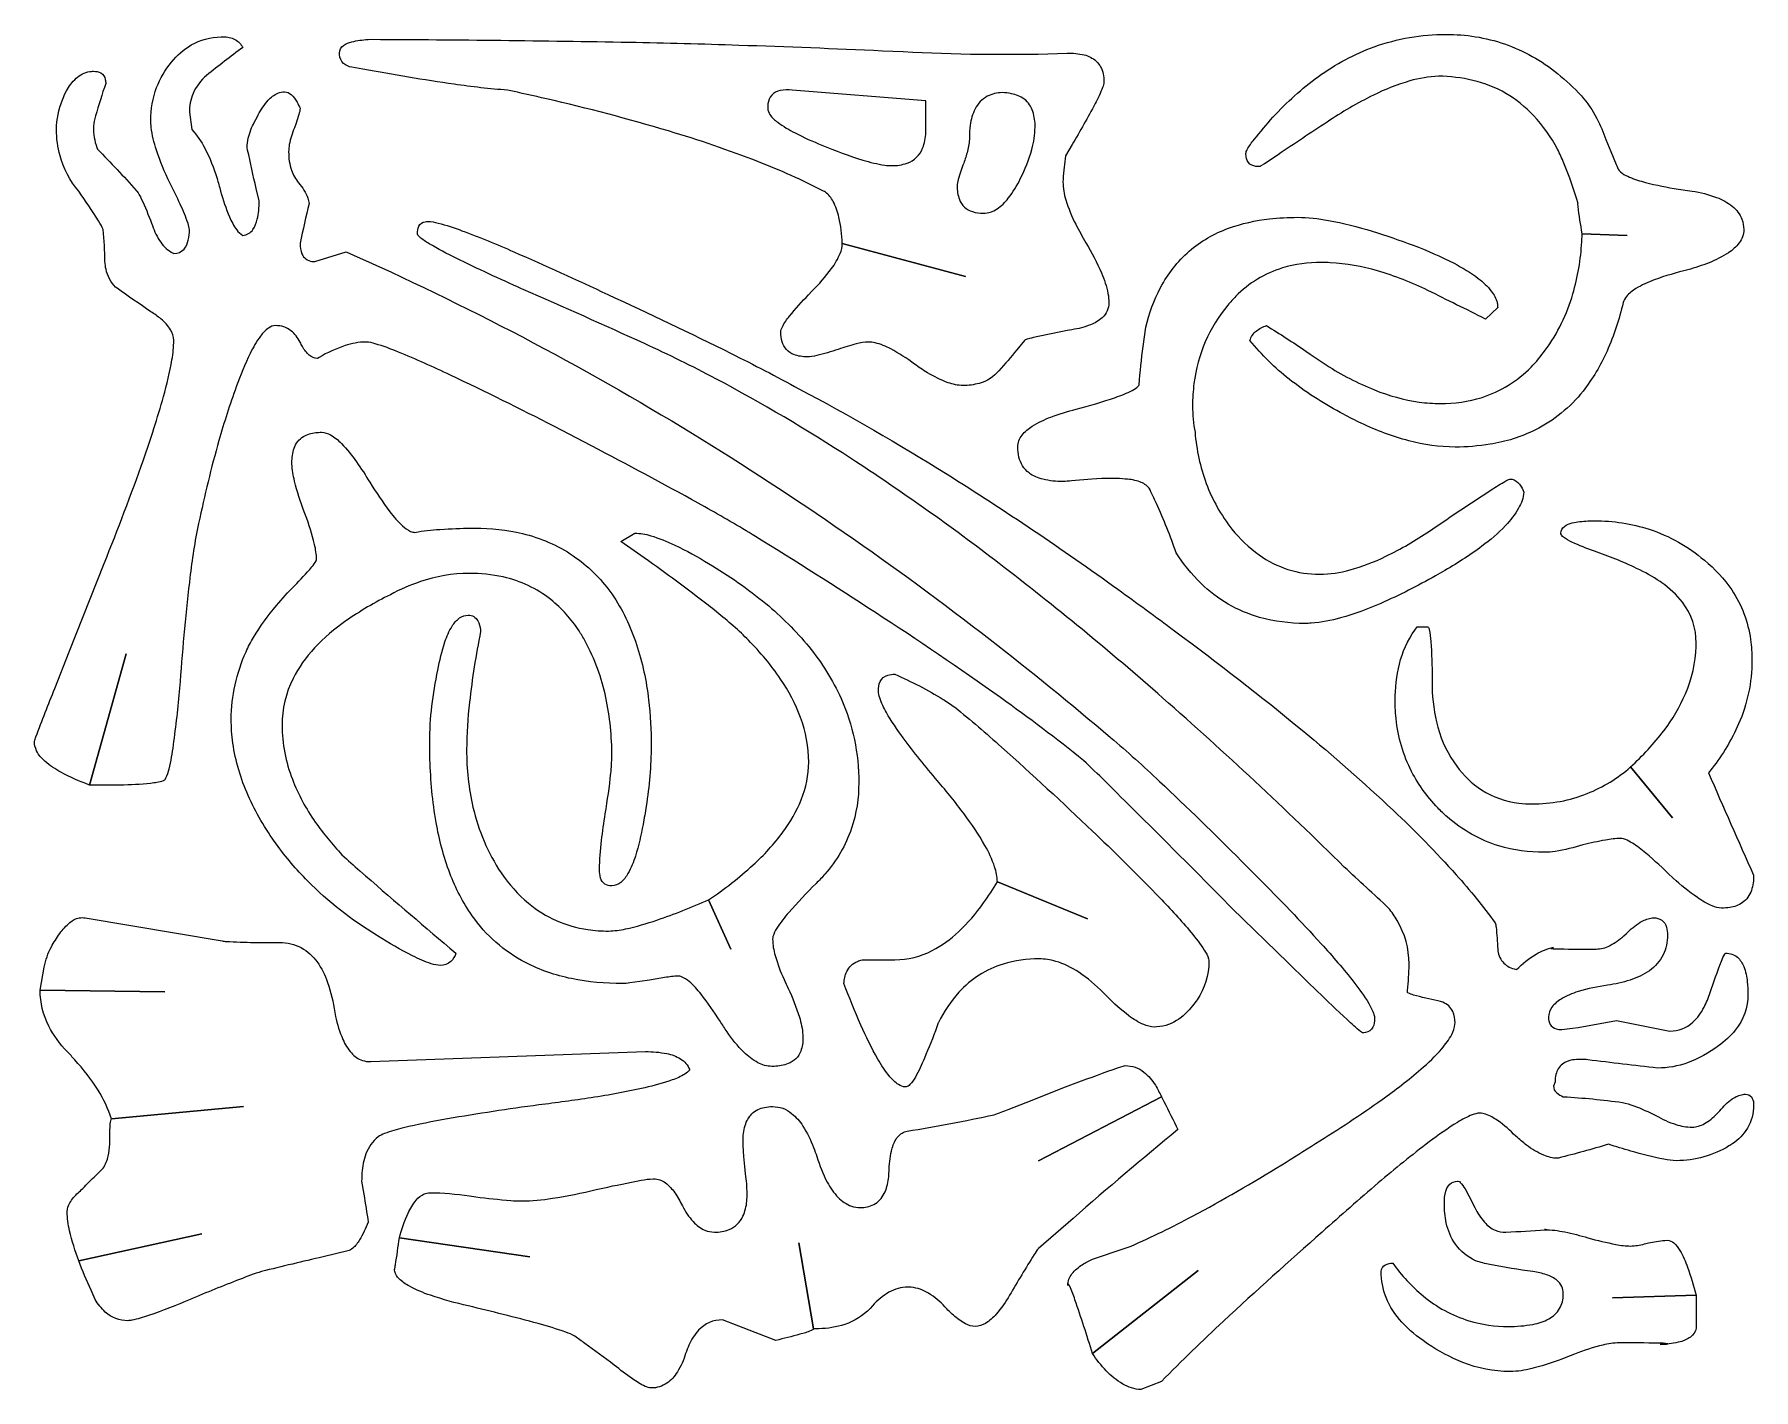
# Model space of a CAD drawing. Header units: metres. Extents: x 0 to 12, y 0 to 4.4.
# Drawn here: x 6.47 to 12, y 0.01 to 4.37 of the extents above; entities that cross this region are included whole.
import ezdxf

# ---------------------------------------------------------------- set-up
doc = ezdxf.new("R2010")
doc.units = ezdxf.units.M

msp = doc.modelspace()

# ---------------------------------------------------------------- linework, layer by layer
at = {"layer": 'Layer 1', "color": 0}
for points in [[(11.9684, 3.74243, -0.1642), (11.95346, 3.69955, -0.0846), (11.91911, 3.66802, -0.0527), (11.85662, 3.63607, -0.025), (11.78906, 3.6132, 0.0294), (11.68082, 3.5809, 0.048), (11.62167, 3.553, 0.0822), (11.59144, 3.52782, 0.1066), (11.5807, 3.50771, -0.0468), (11.52868, 3.35176, -0.0633), (11.45159, 3.22348, -0.1099), (11.2983, 3.09859, -0.0752), (11.15261, 3.05237, -0.0411), (11.04004, 3.04353, -0.0638), (10.89115, 3.06362, -0.0468), (10.73813, 3.12026, -0.0134), (10.68136, 3.14902, -0.0429), (10.51577, 3.25471, -0.0559), (10.38798, 3.37738), (10.3807, 3.38639, -0.1663), (10.40086, 3.41636, -0.0822), (10.43345, 3.43386, -0.0137), (10.56037, 3.35155), (10.57418, 3.34218), (10.62597, 3.30727, 0.0469), (10.78124, 3.2271, 0.0594), (10.92494, 3.18812, 0.0347), (10.99257, 3.18331, 0.0773), (11.1269, 3.20308, 0.1234), (11.28445, 3.30042, 0.0386), (11.33015, 3.35474, 0.0879), (11.41903, 3.5357, 0.0563), (11.44759, 3.7036), (11.44883, 3.72924), (11.59389, 3.72397), (11.44883, 3.72924, -0.0088), (11.43555, 3.81731), (11.43498, 3.82508), (11.43515, 3.82672, -0.7718), (11.43565, 3.82683, 0.0239), (11.39009, 3.95614, 0.017), (11.36971, 4.00089, 0.065), (11.29285, 4.10891, 0.1488), (11.09734, 4.2223, 0.0555), (10.98729, 4.23562, 0.0608), (10.89435, 4.22039, 0.0448), (10.77743, 4.17488, 0.0347), (10.62861, 4.08793, 0.0028), (10.47104, 3.98344), (10.42697, 3.9541), (10.416, 3.94716), (10.41326, 3.94567, -0.3769), (10.41235, 3.94551, -0.1405), (10.38664, 3.9494, -0.2185), (10.36955, 3.97134, -0.0678), (10.36751, 3.98771, -0.1128), (10.3716, 3.99968, -0.0404), (10.39401, 4.0321, -0.0137), (10.45454, 4.10375, -0.0502), (10.60067, 4.23437, -0.0697), (10.7804, 4.33026, -0.0875), (11.01103, 4.37013, -0.0837), (11.19885, 4.33964, -0.0869), (11.36943, 4.24444, -0.0377), (11.4462, 4.17232, -0.0658), (11.49625, 4.09929, -0.0331), (11.52532, 4.03254), (11.54135, 3.99311), (11.55816, 3.95209, 0.0357), (11.56752, 3.93232, 0.0889), (11.5891, 3.91694, 0.0471), (11.63989, 3.8978, 0.0286), (11.74414, 3.87511, 0.0081), (11.80224, 3.86639, -0.0513), (11.88116, 3.84579, -0.0785), (11.93149, 3.81759, -0.134), (11.9626, 3.77569, -0.0904), (11.9684, 3.74243)], [(10.78158, 1.20528, -0.1185), (10.77619, 1.17868, -0.2446), (10.75193, 1.16129, -0.0455), (10.74202, 1.16044, -0.0995), (10.73612, 1.16414, -0.0178), (10.69293, 1.2026, -0.0049), (10.50314, 1.3849), (10.32268, 1.56132, 0.0032), (9.91466, 1.96905, 0.0064), (9.84531, 2.03605, 0.0145), (9.5785, 2.23786, 0.0109), (9.17625, 2.51152, 0.0061), (8.79036, 2.75605, 0.0122), (8.62793, 2.85105, 0.0062), (8.28581, 3.03537), (8.14421, 3.10946, 0.0081), (7.80974, 3.27472, 0.0135), (7.64291, 3.3487, 0.0256), (7.56821, 3.37541, 0.0565), (7.5389, 3.38109), (7.53761, 3.38111, 0.0768), (7.47113, 3.3697, 0.0535), (7.38732, 3.33147), (7.38201, 3.32836, -0.1791), (7.35594, 3.33865, -0.0894), (7.33419, 3.36628, -0.021), (7.32662, 3.38111, 0.1061), (7.2971, 3.41738, 0.1695), (7.2475, 3.43386, 0.1522), (7.2248, 3.42589, 0.0796), (7.1993, 3.40012, 0.0453), (7.16603, 3.34447, 0.0276), (7.12115, 3.23743, 0.0167), (7.06552, 3.06463, 0.0172), (7.00021, 2.79805, 0.0237), (6.97202, 2.62288), (6.97058, 2.60836, 0.011), (6.93893, 2.26814, -0.011), (6.91829, 2.08564, -0.0247), (6.90407, 2.00739, -0.0571), (6.89419, 1.97863, -0.15), (6.88725, 1.97053), (6.88618, 1.97012, -0.0475), (6.84579, 1.96223, -0.0245), (6.74796, 1.95659, -0.0096), (6.64882, 1.95693), (6.7675, 2.37891), (6.64882, 1.95693, -0.0351), (6.55763, 1.9978, -0.0568), (6.50602, 2.0332, -0.0948), (6.47935, 2.06671, -0.1165), (6.47211, 2.09671, -0.0392), (6.47706, 2.11203, -0.0049), (6.53762, 2.26771), (6.58402, 2.385), (6.69629, 2.66902, 0.0113), (6.82258, 3.00248, 0.0164), (6.88719, 3.20571, 0.0257), (6.91439, 3.32411, 0.04), (6.92047, 3.38639, 0.1378), (6.90999, 3.42054, 0.0809), (6.87906, 3.4552, 0.0346), (6.84662, 3.47869, -0.008), (6.73788, 3.55416), (6.73321, 3.55782, -0.147), (6.70247, 3.61512, -0.0357), (6.69893, 3.63957, 0.0212), (6.69365, 3.74243, 0.0345), (6.67819, 3.77039, 0.013), (6.61453, 3.86639, -0.1049), (6.55452, 3.98009, -0.0683), (6.54332, 4.06419, -0.093), (6.56235, 4.15974, -0.0232), (6.57497, 4.18815, -0.0815), (6.60635, 4.22898, -0.1487), (6.6499, 4.25054, -0.0381), (6.662, 4.25144, -0.131), (6.68562, 4.24617, -0.2162), (6.70014, 4.22547, -0.0574), (6.70156, 4.21188, 0.0174), (6.66885, 4.10809, 0.0413), (6.66211, 4.07478), (6.662, 4.0721, 0.0903), (6.67291, 4.00657), (6.67519, 4.00089, -0.0111), (6.79963, 3.86876), (6.80178, 3.86639, -0.0515), (6.81593, 3.84172, -0.0167), (6.84905, 3.76286), (6.85189, 3.75562, 0.0762), (6.87843, 3.70166, 0.1242), (6.91818, 3.66703), (6.92047, 3.66595, 0.2223), (6.9532, 3.67996, 0.1223), (6.96693, 3.70821, 0.0598), (6.97058, 3.74243, 0.0681), (6.9663, 3.7621, 0.0288), (6.94102, 3.82408, 0.0111), (6.90728, 3.89276, -0.0311), (6.86447, 3.99835, -0.0509), (6.84784, 4.0713, -0.0266), (6.84662, 4.0932, -0.0924), (6.86529, 4.19963, -0.0798), (6.91255, 4.28046, -0.0936), (6.97651, 4.33617, -0.1258), (7.07237, 4.36213), (7.07871, 4.36221, -0.124), (7.11715, 4.3536, -0.1578), (7.142, 4.32793, 0.0107), (7.02596, 4.23826, 0.1177), (6.98224, 4.17994, 0.1009), (6.97058, 4.11958), (6.97849, 4.06419, -0.0652), (7.02013, 4.00399, -0.0467), (7.05932, 3.90701, -0.0122), (7.0708, 3.86639, 0.0342), (7.09931, 3.78353, 0.0583), (7.12257, 3.742, 0.102), (7.142, 3.72397, 0.2306), (7.17491, 3.74293, 0.0967), (7.18886, 3.77564, 0.0576), (7.19475, 3.83296), (7.19475, 3.83474), (7.18519, 3.87496, -0.0041), (7.15783, 3.99826, -0.0991), (7.15836, 4.02953, -0.0632), (7.17644, 4.08194, -0.0209), (7.19211, 4.11166, -0.066), (7.22391, 4.1583, -0.1065), (7.25483, 4.18103, -0.0998), (7.27651, 4.18551, -0.1824), (7.29739, 4.17697, -0.0838), (7.31658, 4.15233, -0.0231), (7.32662, 4.13276, -0.0652), (7.32249, 4.11277, -0.0083), (7.31348, 4.08526), (7.30816, 4.06947, 0.0569), (7.2917, 4.01603, 0.0419), (7.2897, 3.99298, 0.0849), (7.29883, 3.9333, 0.0858), (7.32135, 3.89276, -0.0977), (7.35151, 3.84342, -0.0476), (7.35563, 3.82683, 0.0111), (7.32679, 3.69849), (7.32662, 3.6976, 0.1043), (7.33255, 3.6646, 0.2709), (7.36466, 3.64026, 0.0382), (7.37409, 3.63957), (7.47431, 3.67122, -0.0331), (8.58857, 3.08652, -0.0279), (9.54522, 2.42454, -0.0111), (9.93234, 2.1099, -0.0138), (10.09013, 1.96846, -0.0071), (10.35323, 1.71262), (10.40707, 1.65891, -0.011), (10.60995, 1.44608, -0.018), (10.71507, 1.32257, -0.0311), (10.76242, 1.25487, -0.0584), (10.77924, 1.21909, -0.0715), (10.78158, 1.20528)], [(9.92707, 3.50771, -0.2186), (9.90536, 3.45886, -0.0907), (9.86791, 3.4364, -0.0538), (9.80839, 3.42067, 0.0076), (9.68475, 3.39554, 0.0377), (9.65823, 3.38805, 0.0841), (9.65542, 3.38639), (9.63085, 3.35639, -0.0149), (9.57366, 3.2888, -0.1525), (9.51014, 3.24822, -0.0704), (9.45762, 3.24133, -0.0818), (9.41026, 3.25031, -0.0521), (9.34392, 3.28238, -0.0189), (9.30201, 3.3099, 0.0408), (9.22583, 3.35905, 0.0626), (9.17585, 3.37847, 0.0556), (9.15432, 3.38111, 0.0581), (9.11462, 3.37522, 0.0243), (9.05674, 3.35738, -0.0275), (8.98763, 3.33752, -0.0506), (8.95652, 3.33364, -0.0933), (8.91446, 3.34052, -0.2425), (8.87616, 3.38225, -0.0729), (8.87212, 3.41276, -0.1117), (8.87728, 3.43023, -0.0497), (8.90019, 3.46433, -0.0217), (8.96113, 3.5329), (8.97234, 3.54463, 0.0408), (9.03522, 3.61715, 0.0599), (9.06292, 3.66582, 0.0932), (9.06992, 3.6976), (9.46553, 3.5921), (9.06992, 3.6976, 0.0437), (9.0587, 3.78278, 0.0678), (9.04026, 3.83341, 0.1129), (9.0155, 3.86252, 0.0303), (9.00926, 3.86639, 0.0267), (8.79999, 3.96072, 0.0205), (8.51114, 4.0596, 0.016), (8.11873, 4.16283, 0.0037), (7.99388, 4.19078, -0.0175), (7.82204, 4.20987, -0.0095), (7.52859, 4.25812), (7.49278, 4.26463, -0.1358), (7.46635, 4.27682, -0.2), (7.45336, 4.3053), (7.45321, 4.30947, -0.2505), (7.46619, 4.33453, -0.0945), (7.49272, 4.34626, -0.0486), (7.5449, 4.35363), (7.55871, 4.3543, -0.0034), (8.38483, 4.34508, -0.0037), (8.73762, 4.33584, -0.0035), (9.19883, 4.3177), (9.26509, 4.31474, 0.0204), (9.7619, 4.30846), (9.79256, 4.30947, -0.0732), (9.84758, 4.30427, -0.1214), (9.88591, 4.28437, -0.1587), (9.90868, 4.24303, -0.0531), (9.91125, 4.21716, -0.079), (9.9069, 4.19942, -0.0297), (9.88277, 4.14744, -0.0127), (9.80862, 4.01578), (9.78729, 3.9798, 0.0167), (9.77966, 3.90556), (9.77938, 3.8954, 0.0705), (9.78859, 3.83819, 0.0446), (9.82057, 3.7596, 0.0179), (9.85322, 3.70023, -0.0342), (9.90326, 3.60331, -0.0529), (9.92413, 3.53721, -0.0457), (9.92707, 3.50771)], [(9.33894, 4.06683), (9.33894, 4.1565), (8.90904, 4.19078, 0.0815), (8.86969, 4.18929, 0.1563), (8.84295, 4.17449, 0.1483), (8.83091, 4.14681, 0.0375), (8.82992, 4.13276, 0.1517), (8.83724, 4.11229, 0.0772), (8.86214, 4.08752, 0.0432), (8.91811, 4.05316, 0.0223), (9.00399, 4.01408, 0.0254), (9.136, 3.966, 0.0379), (9.20619, 3.9498, 0.0329), (9.22817, 3.94815, 0.0899), (9.27824, 3.95616, 0.2151), (9.32823, 4.00451, 0.0865), (9.33863, 4.05462), (9.33894, 4.06683)], [(9.68971, 4.0721, 0.0804), (9.68272, 4.12178, 0.1551), (9.65468, 4.16215, 0.1123), (9.61384, 4.17951, 0.0412), (9.58421, 4.18287, 0.112), (9.53607, 4.17107, 0.1578), (9.49677, 4.13045, 0.0843), (9.48131, 4.07824, 0.0346), (9.47872, 4.03782, -0.0612), (9.4722, 3.99449, -0.0231), (9.46026, 3.95606, 0.0277), (9.44245, 3.90388, 0.0607), (9.43916, 3.88221, 0.0945), (9.44627, 3.83941, 0.2334), (9.48816, 3.80023, 0.0793), (9.52355, 3.79518, 0.1472), (9.56732, 3.80902, 0.081), (9.6037, 3.84348, 0.0513), (9.64223, 3.90595, 0.0499), (9.67936, 4.00045, 0.0657), (9.68971, 4.0721)], [(12.00004, 0.92836, -0.138), (11.98011, 0.85326, -0.1084), (11.93205, 0.80362, -0.0153), (11.92092, 0.79649, -0.1365), (11.75213, 0.74901, -0.042), (11.71155, 0.75387, -0.0231), (11.60549, 0.77988, -0.0074), (11.53323, 0.80176, -0.0105), (11.37239, 0.75757), (11.36971, 0.75693, -0.0983), (11.32509, 0.76684, -0.0615), (11.2702, 0.79926, -0.023), (11.23521, 0.82813, 0.0445), (11.1769, 0.87817, 0.07), (11.13847, 0.8985, 0.0795), (11.11916, 0.90198, 0.0868), (11.09537, 0.89659, 0.0441), (11.04786, 0.87233, 0.0244), (10.95717, 0.80983, 0.0146), (10.79318, 0.67754, 0.007), (10.61279, 0.51956, 0.0067), (10.29561, 0.23325, 0.011), (10.09586, 0.03956), (10.02993, 0.01319, -0.1174), (9.97165, 0.03107, -0.0734), (9.91845, 0.07377, -0.0415), (9.87432, 0.12923), (10.21454, 0.39561), (9.87432, 0.12923, 0.0081), (9.81803, 0.30233, 0.0249), (9.80104, 0.34592), (9.79849, 0.35051), (9.79705, 0.35219, 0.7209), (9.7955, 0.35142, 0.0628), (9.7952, 0.34813, -0.1641), (9.80839, 0.38539, -0.0891), (9.84127, 0.4148, -0.0379), (9.87432, 0.43253, 0.0085), (9.95051, 0.45825), (9.99828, 0.47473, 0.0206), (10.19539, 0.57032, 0.0157), (10.48304, 0.73627, 0.0041), (10.59169, 0.8044, 0.0159), (10.80539, 0.9459, 0.0233), (10.93006, 1.04302, 0.0357), (10.99744, 1.1093, 0.0579), (11.02949, 1.15503, 0.0989), (11.03988, 1.18798), (11.04004, 1.19209, 0.1113), (11.03281, 1.22878, 0.1919), (11.00081, 1.25835, 0.0458), (10.98466, 1.2633, -0.0145), (10.9069, 1.28172, -0.0573), (10.88868, 1.28846), (10.88707, 1.28968), (10.88764, 1.29641, 0.0204), (10.89234, 1.37975), (10.89235, 1.38198, 0.1342), (10.85394, 1.52131, 0.0369), (10.82641, 1.56132, 0.0037), (10.75507, 1.62739, -0.0037), (10.684, 1.69319, 0.0144), (10.10047, 2.23666, 0.0166), (9.57374, 2.66949, 0.0193), (9.09661, 3.00737, 0.0224), (8.66286, 3.26322, 0.0143), (8.43432, 3.37584, 0.0042), (8.04412, 3.55016), (8.03871, 3.55254, -0.0098), (7.82856, 3.65043, -0.0199), (7.74127, 3.6972, -0.0454), (7.71113, 3.71837, -0.1225), (7.70404, 3.72755), (7.70377, 3.72924, -0.1129), (7.70821, 3.75306, -0.2497), (7.72845, 3.76795, -0.0479), (7.73805, 3.76881, -0.0567), (7.77023, 3.76372, -0.0262), (7.84701, 3.73903, -0.0136), (8.01346, 3.67124, -0.0071), (8.31564, 3.53408, -0.007), (8.71204, 3.34452, -0.0102), (8.93014, 3.23078, -0.0186), (9.40665, 2.95607, -0.0163), (9.95583, 2.58636, -0.0045), (10.13806, 2.45276, -0.0134), (10.54828, 2.13334, -0.0167), (10.84109, 1.87573, -0.0212), (11.04381, 1.66834, -0.0247), (11.16927, 1.51385, -0.0641), (11.17207, 1.50011, -0.0165), (11.17718, 1.42946, 0.1618), (11.19336, 1.38806, 0.1455), (11.22966, 1.36561), (11.23784, 1.36352, -0.066), (11.30113, 1.41331, -0.0813), (11.35653, 1.43473, 0.0839), (11.34815, 1.43247, 0.7321), (11.34864, 1.43169, 0.0513), (11.36351, 1.43029, 0.0073), (11.47401, 1.42946), (11.49367, 1.42946, 0.1147), (11.53704, 1.44043, 0.0659), (11.58326, 1.47237), (11.59125, 1.47957, -0.0597), (11.63547, 1.51557, -0.0986), (11.66978, 1.52903, -0.037), (11.67829, 1.52968, -0.1552), (11.70444, 1.52245, -0.1719), (11.71982, 1.49981, -0.0732), (11.72312, 1.47429, -0.1153), (11.70947, 1.41101, -0.1271), (11.6648, 1.35986, -0.0749), (11.60272, 1.32975, -0.0429), (11.53059, 1.31341, 0.0402), (11.43615, 1.2928, 0.0606), (11.38108, 1.26872, 0.0971), (11.35168, 1.24286, 0.1618), (11.3407, 1.21055, 0.1313), (11.34588, 1.18733, 0.2068), (11.36571, 1.17299, 0.0654), (11.3829, 1.17099, 0.0252), (11.418, 1.17505, 0.0113), (11.5596, 1.2, 0.0059), (11.73103, 1.16572, 0.1911), (11.80469, 1.19442, 0.0883), (11.84075, 1.24247, 0.0431), (11.86026, 1.28968, -0.0112), (11.89655, 1.3905, -0.0436), (11.90731, 1.41346, -0.208), (11.91037, 1.41627, -0.1847), (11.94812, 1.40305, -0.1189), (11.96826, 1.37343, -0.0699), (11.97965, 1.32396, -0.0265), (11.98158, 1.2844, -0.1744), (11.94094, 1.16853, -0.0709), (11.88664, 1.11825, -0.0762), (11.78737, 1.06388, -0.0856), (11.69147, 1.04704, -0.0034), (11.4673, 1.07341, 0.0701), (11.41801, 1.07296, 0.1218), (11.38514, 1.05959, 0.1745), (11.36451, 1.02661, 0.0606), (11.3618, 1.0022), (11.35653, 0.98901, 0.2041), (11.36633, 0.9679, 0.1043), (11.38817, 0.95473, -0.0212), (11.57807, 0.93627, -0.049), (11.61449, 0.92586, -0.027), (11.6862, 0.89407, 0.0537), (11.75044, 0.86536, 0.075), (11.80224, 0.85715, 0.128), (11.8421, 0.86837, 0.0692), (11.88199, 0.89959), (11.89191, 0.90989, -0.0775), (11.93102, 0.94769, -0.1158), (11.96632, 0.96215, -0.0327), (11.97367, 0.96264, -0.2403), (11.99317, 0.95393, -0.1451), (11.99979, 0.93446), (12.00004, 0.92836)], [(11.26158, 2.89847, -0.0998), (11.24445, 2.84687, -0.0637), (11.20256, 2.79103, -0.0428), (11.12619, 2.72438, -0.0297), (10.99951, 2.64235), (10.97674, 2.62946, -0.0259), (10.80135, 2.54081, -0.0355), (10.67222, 2.49415, -0.05), (10.57771, 2.47718, -0.0164), (10.5574, 2.47649, -0.0699), (10.41149, 2.49586, -0.1252), (10.22323, 2.60517, -0.0567), (10.14333, 2.70331, 0.0259), (10.07972, 2.86183, 0.0057), (10.0563, 2.91166, 0.1301), (10.02691, 2.93151, 0.0726), (9.98128, 2.94057), (9.97982, 2.94067, 0.0323), (9.90466, 2.94215), (9.87169, 2.94067), (9.80674, 2.93474, -0.0121), (9.77938, 2.93276, -0.0623), (9.71512, 2.93979, -0.1008), (9.67042, 2.96033, -0.1773), (9.63787, 3.01137, -0.0593), (9.63432, 3.04353, -0.1671), (9.64787, 3.08154, -0.0866), (9.68054, 3.11051, -0.0523), (9.74071, 3.13985, -0.0282), (9.82158, 3.16485, 0.0183), (9.94834, 3.2032, 0.0357), (10.00217, 3.22572, 0.0784), (10.02125, 3.23901, 0.085), (10.02465, 3.24397, -0.0178), (10.03728, 3.36692), (10.04575, 3.42858, -0.0614), (10.0933, 3.55613, -0.0934), (10.18529, 3.67321, -0.0908), (10.31159, 3.74679, -0.0602), (10.44336, 3.77709, -0.0284), (10.53367, 3.78199, -0.0436), (10.63264, 3.77219, -0.0297), (10.7737, 3.73719, -0.0149), (10.90554, 3.69232, -0.0293), (11.03684, 3.63418, -0.0428), (11.11465, 3.58557, -0.0651), (11.15662, 3.54483, -0.1062), (11.17539, 3.50728, -0.0571), (11.17718, 3.49188), (11.13762, 3.45496, 0.0064), (11.04513, 3.5012, -0.0064), (10.95301, 3.54727, 0.0422), (10.79082, 3.6099, 0.0568), (10.63873, 3.6362, 0.0127), (10.61015, 3.63694, 0.0748), (10.48508, 3.61925, 0.1252), (10.33523, 3.52817, 0.0228), (10.30949, 3.49979, 0.1436), (10.20066, 3.24816, 0.0321), (10.19608, 3.1754, 0.0443), (10.20399, 3.091, 0.0679), (10.23997, 2.92679, 0.0783), (10.32268, 2.77979, 0.0691), (10.4103, 2.69644, 0.1583), (10.60487, 2.63474, 0.0651), (10.70249, 2.64859, 0.0466), (10.81717, 2.69213, 0.0341), (10.95817, 2.77343), (10.97938, 2.7877, -0.0079), (11.1617, 2.90929, -0.0206), (11.20942, 2.93781, -0.0836), (11.21675, 2.94067, -0.2106), (11.24207, 2.92954, -0.0802), (11.25895, 2.90404), (11.26158, 2.89847)], [(8.45542, 2.08352, -0.038), (8.43926, 1.88875, -0.0095), (8.42904, 1.83034, -0.0334), (8.40466, 1.7287, -0.0528), (8.38054, 1.67224, -0.0893), (8.35727, 1.64349, -0.1761), (8.32882, 1.63253, -0.1503), (8.3062, 1.63843, -0.1742), (8.29277, 1.65777, -0.0756), (8.28926, 1.68528, -0.0271), (8.29569, 1.77825, -0.0115), (8.30772, 1.86462, 0.015), (8.32572, 1.99483, 0.0239), (8.32882, 2.04924, 0.0535), (8.30968, 2.23796, 0.0723), (8.2431, 2.41924, 0.016), (8.22333, 2.45276, 0.0799), (8.13287, 2.55296, 0.1134), (7.97933, 2.6257, 0.0561), (7.86992, 2.63737, 0.0817), (7.71316, 2.6107, 0.041), (7.61673, 2.5688, 0.0381), (7.47371, 2.48437, 0.0514), (7.37284, 2.39745, 0.0723), (7.30367, 2.29916, 0.1173), (7.2686, 2.14946, 0.092), (7.30165, 1.9752, 0.0606), (7.37527, 1.83787, 0.0374), (7.46113, 1.73275, 0.0122), (7.51871, 1.68069, 0.0041), (7.80822, 1.43276), (7.82772, 1.41627, -0.1075), (7.81072, 1.38931, -0.2008), (7.77761, 1.37671, -0.0733), (7.74783, 1.38241, -0.0384), (7.68807, 1.40776, -0.0227), (7.57536, 1.47213), (7.5719, 1.47429, -0.061), (7.35079, 1.64848, -0.0374), (7.25014, 1.76704, -0.0521), (7.15937, 1.92341, -0.0696), (7.1104, 2.09182, -0.0346), (7.10508, 2.16792, -0.1068), (7.15277, 2.38518, -0.0222), (7.17629, 2.43166, -0.0394), (7.25072, 2.53398, -0.0157), (7.30816, 2.59781, 0.0233), (7.36411, 2.65792, 0.055), (7.37814, 2.67801, 0.1024), (7.37937, 2.68221, 0.0529), (7.3729, 2.73059, 0.0338), (7.34367, 2.825), (7.33981, 2.83518, -0.0296), (7.30872, 2.93394, -0.0502), (7.3003, 2.98953), (7.30025, 2.99342, -0.0865), (7.30724, 3.03959, -0.1747), (7.33709, 3.07736, -0.1106), (7.377, 3.09003, -0.028), (7.39519, 3.091, -0.1272), (7.42455, 3.08242, -0.0696), (7.45954, 3.05474, -0.0407), (7.50776, 2.99596, -0.0176), (7.5508, 2.93012, 0.024), (7.61516, 2.83564, 0.0439), (7.65566, 2.79029, 0.0819), (7.68187, 2.77238, 0.0999), (7.69585, 2.76924, -0.0313), (7.77529, 2.77886), (7.7908, 2.77979, -0.0168), (7.88838, 2.78243, -0.0592), (8.04144, 2.76535, -0.0917), (8.20467, 2.69392, -0.0846), (8.32522, 2.57637), (8.32882, 2.57144, -0.0691), (8.40811, 2.40913, -0.051), (8.44707, 2.23055, -0.0297), (8.45542, 2.08352)], [(9.12267, 1.96484, -0.0816), (9.09964, 1.81774, -0.1), (9.01404, 1.67045, -0.0203), (8.98553, 1.64045, 0.0186), (8.8977, 1.54726, 0.0375), (8.85953, 1.49689, 0.0755), (8.84686, 1.46948, 0.0599), (8.84575, 1.4611, 0.0661), (8.85384, 1.40876, 0.0377), (8.88255, 1.33152, 0.0074), (8.89586, 1.30286, -0.0352), (8.93174, 1.21095, -0.0561), (8.94305, 1.15334), (8.94333, 1.14462, -0.0936), (8.93623, 1.10161, -0.2136), (8.89591, 1.06111, -0.0881), (8.85087, 1.05245), (8.84311, 1.05231, -0.1209), (8.79864, 1.06411, -0.0729), (8.75326, 1.09812, -0.0473), (8.69948, 1.16309, -0.0132), (8.67696, 1.19737, 0.0264), (8.61568, 1.28463, 0.0473), (8.57743, 1.32533, 0.0886), (8.55305, 1.34046, 0.0844), (8.54245, 1.34242, 0.0359), (8.49868, 1.3378, 0.007), (8.45014, 1.32924), (8.41858, 1.3248), (8.38683, 1.32045, -0.0285), (8.36311, 1.31869, -0.0512), (8.1987, 1.33445, -0.0696), (8.05101, 1.38615, -0.1206), (7.87967, 1.53685, -0.0628), (7.8081, 1.67329, -0.0471), (7.76395, 1.83658, -0.0365), (7.74413, 2.03918, -0.0074), (7.74333, 2.09407, -0.0552), (7.7697, 2.32616, -0.0365), (7.79216, 2.41714, -0.0591), (7.81525, 2.46764, -0.1015), (7.83951, 2.49407, -0.1532), (7.86728, 2.50287, -0.2881), (7.89767, 2.48522, -0.1002), (7.9063, 2.45573), (7.90684, 2.45012, 0.0212), (7.87111, 2.2231, 0.0269), (7.86201, 2.07034, 0.0576), (7.88227, 1.88563, 0.0904), (7.97278, 1.67473, 0.0694), (8.06095, 1.57672, 0.14), (8.25149, 1.49223, 0.0366), (8.31827, 1.48748, 0.0492), (8.37304, 1.49418, 0.0302), (8.47393, 1.52265, 0.0203), (8.64003, 1.5877), (8.71124, 1.42946), (8.64003, 1.5877, 0.0371), (8.78325, 1.69994, 0.0478), (8.87867, 1.80503, 0.0644), (8.93777, 1.90964, 0.0951), (8.96179, 2.03078, 0.0881), (8.93557, 2.17356, 0.0606), (8.87134, 2.29752, 0.0462), (8.76794, 2.42265, 0.0069), (8.74553, 2.44484, 0.0201), (8.63841, 2.5349, 0.0114), (8.43332, 2.68695), (8.35783, 2.74023), (8.40267, 2.7666, -0.0677), (8.45383, 2.75847, -0.0416), (8.53135, 2.72825, -0.0241), (8.64003, 2.66902, -0.0385), (8.82366, 2.54032, -0.0488), (8.96227, 2.40171, -0.0661), (9.06575, 2.23522, -0.1064), (9.12267, 1.96484)], [(12.00004, 1.66682, -0.0835), (11.99289, 1.61814, -0.1603), (11.96422, 1.57879, -0.1153), (11.92342, 1.56326, -0.0395), (11.89719, 1.56132, -0.0936), (11.86733, 1.56814, -0.0536), (11.81915, 1.59508, -0.0331), (11.74146, 1.65767), (11.72576, 1.67209, 0.0232), (11.64254, 1.74668, 0.0429), (11.59888, 1.77682, 0.0876), (11.57626, 1.78526), (11.57279, 1.7855, 0.0426), (11.52372, 1.78002, 0.0136), (11.45147, 1.7644, -0.036), (11.36222, 1.7435, -0.0354), (11.32751, 1.74067, -0.0739), (11.181, 1.76132, -0.1083), (11.01449, 1.85469, -0.0198), (10.98466, 1.88308, -0.0764), (10.8958, 2.00955, -0.0941), (10.84945, 2.18112, -0.0208), (10.84751, 2.22858, -0.0622), (10.86102, 2.34558, -0.0934), (10.91064, 2.45512), (10.91872, 2.46594), (10.95301, 2.46594, -0.116), (10.95696, 2.45676, -0.039), (10.96235, 2.4179, -0.0184), (10.96617, 2.30176), (10.96619, 2.28924, 0.0589), (10.98041, 2.15957, 0.0903), (11.03583, 2.03102), (11.04532, 2.01759, 0.0909), (11.12545, 1.94123, 0.1147), (11.24568, 1.89876, 0.0302), (11.28795, 1.89627, 0.0962), (11.46532, 1.92952, 0.0827), (11.60444, 2.01495), (11.73895, 1.85144), (11.60444, 2.01495, 0.0449), (11.71131, 2.13158, 0.0608), (11.7812, 2.25048, 0.0949), (11.81529, 2.40257), (11.81543, 2.4132, 0.168), (11.77112, 2.54426, 0.0752), (11.70534, 2.60681), (11.69938, 2.611, 0.0376), (11.624, 2.65339, 0.0272), (11.48839, 2.70858, -0.026), (11.4159, 2.73782, -0.0572), (11.38843, 2.75424, -0.141), (11.38064, 2.76414), (11.38026, 2.7666, -0.2477), (11.39166, 2.78841, -0.0974), (11.41655, 2.79936, -0.0521), (11.46685, 2.80575, -0.0103), (11.48839, 2.80616, -0.0797), (11.66475, 2.77904, -0.0969), (11.8418, 2.67957, -0.0738), (11.92967, 2.58426, -0.114), (11.99015, 2.42468, -0.0357), (11.99477, 2.35781, -0.103), (11.9517, 2.15317, -0.0634), (11.8666, 2.0111), (11.85499, 1.99649, 0.0035), (12.00004, 1.66682)], [(10.24883, 1.3899, -0.1546), (10.2106, 1.26682, -0.0229), (10.19608, 1.24748, -0.0924), (10.14461, 1.19962, -0.1405), (10.07213, 1.17891, -0.0986), (10.03912, 1.18661, -0.0586), (9.99148, 1.21489, -0.0374), (9.92048, 1.27756), (9.90861, 1.28968, 0.0514), (9.83002, 1.35492, 0.0746), (9.75601, 1.39004, 0.0707), (9.70289, 1.39781, 0.0755), (9.58693, 1.38131, 0.1353), (9.44502, 1.29075, 0.0689), (9.37928, 1.19366), (9.3785, 1.19209, -0.0207), (9.33876, 1.09059), (9.33366, 1.07869, -0.0303), (9.30496, 1.01795, -0.0676), (9.28745, 0.99371, -0.1571), (9.27486, 0.98651), (9.273, 0.98638, -0.1419), (9.25033, 0.99389, -0.0752), (9.2227, 1.01928, -0.0435), (9.18408, 1.07605, -0.0263), (9.12963, 1.18536, -0.0132), (9.0752, 1.31869, -0.0982), (9.08438, 1.35745, -0.1806), (9.11846, 1.3898, -0.0374), (9.13322, 1.39517), (9.23872, 1.39517, 0.1193), (9.35886, 1.4247, 0.0695), (9.44323, 1.48461, 0.0504), (9.52428, 1.57797, 0.0217), (9.56839, 1.64572), (9.8585, 1.52704), (9.56839, 1.64572, 0.0774), (9.55976, 1.69357, 0.0487), (9.52842, 1.76266, 0.0321), (9.46142, 1.864, 0.0174), (9.37586, 1.97012, -0.0166), (9.26533, 2.10902, -0.0287), (9.21161, 2.19025, -0.0509), (9.19016, 2.23691, -0.0751), (9.18597, 2.26023, -0.111), (9.19146, 2.28919, -0.2221), (9.21672, 2.31014, -0.0726), (9.23872, 2.31298, -0.0365), (9.3938, 2.23232, -0.0139), (9.43124, 2.20748, -0.0126), (9.58175, 2.07901, -0.0078), (9.87431, 1.80871), (9.88487, 1.79869, -0.0108), (10.09115, 1.59409, -0.0177), (10.1914, 1.48307, -0.0321), (10.23391, 1.42591, -0.0648), (10.24743, 1.39839, -0.0701), (10.24883, 1.3899)], [(8.57937, 1.04176, -0.1048), (8.5637, 1.02758, -0.0529), (8.52332, 1.00883, -0.0296), (8.43465, 0.98367, -0.018), (8.2627, 0.95155, -0.008), (8.0941, 0.92836, 0.0093), (7.80035, 0.88358, 0.0167), (7.65848, 0.85466, 0.0326), (7.59794, 0.83631, 0.0649), (7.57717, 0.8255, 0.138), (7.53808, 0.77117, 0.0734), (7.52534, 0.70923, 0.0182), (7.52442, 0.68308), (7.53127, 0.64125, -0.0064), (7.54552, 0.55121, -0.0415), (7.51759, 0.4943, -0.0777), (7.4958, 0.46768, -0.1136), (7.47959, 0.4589), (7.40052, 0.4402, 0.0023), (7.20266, 0.39297, 0.0161), (7.13211, 0.3675, 0.0065), (6.97321, 0.3033, -0.0202), (6.83897, 0.25108, -0.0327), (6.78533, 0.23615, -0.043), (6.77277, 0.23473, -0.192), (6.70014, 0.26261, -0.0735), (6.66728, 0.3033), (6.65428, 0.33272, -0.0149), (6.61453, 0.42725), (7.01014, 0.51429), (6.61453, 0.42725, -0.0315), (6.58542, 0.5239, -0.0535), (6.57761, 0.5855, -0.1321), (6.58601, 0.61339, -0.07), (6.61279, 0.64593, -0.0159), (6.62772, 0.65934, -0.0209), (6.66946, 0.70169), (6.69365, 0.72528, 0.0903), (6.70937, 0.76405, 0.0392), (6.71475, 0.80176, -0.0159), (6.71582, 0.86336, -0.0722), (6.71899, 0.88155), (6.72003, 0.88352), (7.14464, 0.92308), (6.72003, 0.88352, 0.0642), (6.67693, 0.97567, 0.0443), (6.60203, 1.07361, 0.0087), (6.57761, 1.09978, -0.0748), (6.5183, 1.18205, -0.1184), (6.49057, 1.29759), (6.89145, 1.29231), (6.49057, 1.29759), (6.50376, 1.37143, -0.0793), (6.52677, 1.43653, -0.0373), (6.55387, 1.47957, -0.0661), (6.58634, 1.51484, -0.1195), (6.6161, 1.52969, -0.0999), (6.63563, 1.52968), (7.07607, 1.45583, 0.0586), (7.08876, 1.45402, 0.0141), (7.17842, 1.45106, 0.0034), (7.26069, 1.45055, -0.1251), (7.33013, 1.43405, -0.114), (7.38127, 1.38822, -0.0707), (7.41489, 1.32256, -0.0487), (7.4382, 1.22607), (7.44003, 1.21319, 0.0477), (7.46417, 1.13903, 0.0763), (7.49127, 1.09562, 0.1349), (7.52704, 1.07141, 0.0907), (7.55343, 1.06814), (8.43695, 1.09978, -0.0529), (8.50564, 1.09351, -0.0865), (8.54933, 1.07682, -0.1626), (8.57937, 1.04176)], [(10.14861, 0.84923, 0.0066), (9.81165, 0.56372), (9.70026, 0.46681, 0.0322), (9.68677, 0.44734, 0.0096), (9.60795, 0.31648, -0.0468), (9.56478, 0.25604, -0.0762), (9.53007, 0.22621, -0.1351), (9.49718, 0.21626, -0.1175), (9.46604, 0.22471, -0.064), (9.4272, 0.25242, -0.0225), (9.3996, 0.27956, 0.0695), (9.34744, 0.32297, 0.1119), (9.2917, 0.34234, 0.0242), (9.28091, 0.34286, 0.1286), (9.21954, 0.32598, 0.0825), (9.16707, 0.28291), (9.15959, 0.27429, -0.1258), (9.0778, 0.22289, -0.071), (8.99428, 0.20868), (8.97762, 0.20835), (8.93014, 0.48528), (8.97762, 0.20835, -0.1229), (8.96932, 0.20278, -0.0355), (8.93341, 0.19092, -0.0078), (8.8563, 0.17143), (8.68487, 0.23736, 0.2134), (8.60798, 0.20443, 0.0847), (8.57665, 0.15616, 0.0257), (8.56619, 0.12923, -0.0638), (8.53951, 0.06993, -0.1019), (8.5058, 0.03374, -0.1539), (8.45542, 0.01846, -0.0977), (8.43606, 0.02361, -0.0464), (8.39508, 0.0476, -0.0215), (8.33673, 0.09231, -0.0018), (8.2419, 0.16153, 0.0061), (8.21014, 0.18462, 0.0485), (8.1806, 0.19794, 0.0195), (8.09189, 0.22535, 0.0082), (7.86728, 0.2822, -0.0261), (7.74532, 0.31646, -0.0424), (7.67815, 0.34542, -0.0723), (7.64465, 0.36983, -0.1329), (7.63091, 0.39272, -0.0603), (7.62992, 0.40088), (7.62998, 0.39986), (7.63015, 0.39976, 0.0374), (7.63311, 0.41462, 0.0058), (7.64574, 0.5011), (8.06509, 0.44044), (7.64574, 0.5011, -0.0435), (7.67353, 0.57992, -0.0677), (7.69997, 0.62246, -0.114), (7.72588, 0.64252, -0.1013), (7.74333, 0.64616, -0.035), (7.87105, 0.636), (7.89102, 0.63297, 0.0118), (8.0038, 0.62116, 0.0171), (8.03871, 0.61978, 0.0363), (8.13784, 0.62827, 0.0223), (8.27871, 0.65671), (8.3001, 0.66121, -0.0076), (8.42318, 0.68611, -0.035), (8.46225, 0.69098), (8.46333, 0.69099, -0.1629), (8.50123, 0.67784, -0.0809), (8.53089, 0.64625, -0.0376), (8.55564, 0.60396, 0.0664), (8.59031, 0.55312, 0.1076), (8.62808, 0.52566, 0.0995), (8.65849, 0.51956, 0.098), (8.70604, 0.52791, 0.1915), (8.75025, 0.57032, 0.0872), (8.76284, 0.61909, 0.0247), (8.76399, 0.64352, 0.0273), (8.75909, 0.70672), (8.75608, 0.73055), (8.75368, 0.76217, -0.0166), (8.7508, 0.80967, -0.0736), (8.7576, 0.86262, -0.1263), (8.77916, 0.90006, -0.1478), (8.81974, 0.92065, -0.0502), (8.84575, 0.92308, -0.1733), (8.90685, 0.90138, -0.0814), (8.94309, 0.86029, -0.0504), (8.97736, 0.79167, -0.0117), (8.98817, 0.7622, 0.0481), (9.02138, 0.68011, 0.072), (9.05666, 0.63081, 0.1179), (9.09923, 0.6033, 0.0812), (9.12795, 0.59868, 0.1229), (9.17134, 0.6084, 0.1575), (9.20461, 0.64326, 0.0857), (9.21838, 0.69115, 0.0237), (9.22025, 0.71473, -0.0487), (9.22782, 0.77981, -0.0839), (9.24295, 0.81829, -0.1641), (9.27028, 0.8416, -0.0386), (9.27828, 0.84396, 0.013), (9.55784, 0.89671, 0.0171), (9.60315, 0.91351), (9.66072, 0.93632), (9.78729, 0.98638), (9.82214, 0.99926, -0.0053), (9.95806, 1.04874), (9.97262, 1.05339, -0.0542), (9.97982, 1.05495, -0.17), (10.03946, 1.0339, -0.0875), (10.07646, 0.99167, -0.0371), (10.09586, 0.95473), (9.70026, 0.74901), (10.09586, 0.95473), (10.10392, 0.93899, -0.0086), (10.14861, 0.84923)], [(11.81543, 0.31648), (11.54642, 0.30857), (11.81543, 0.31648), (11.81543, 0.21099, -0.199), (11.79707, 0.18197, -0.0926), (11.76438, 0.16694, -0.0547), (11.7065, 0.15855), (11.69938, 0.15824), (11.71643, 0.15923, 0.0736), (11.72442, 0.16038, 0.4178), (11.72349, 0.16085, 0.0263), (11.6952, 0.1624, 0.006), (11.56752, 0.16352, 0.0553), (11.51568, 0.15649, 0.0345), (11.42415, 0.12727), (11.39609, 0.11604, -0.0274), (11.2949, 0.08284, -0.0505), (11.2263, 0.07144), (11.21675, 0.07121, -0.0944), (11.0651, 0.10058, -0.0543), (10.95166, 0.16088), (10.94773, 0.16352, -0.0616), (10.86932, 0.22966, -0.0907), (10.81838, 0.3097, -0.0951), (10.80268, 0.39297, -0.3), (10.81651, 0.4147, -0.1161), (10.8396, 0.41934, 0.0636), (10.93765, 0.31422, 0.0987), (11.08464, 0.23466, 0.0744), (11.21147, 0.21626, 0.0492), (11.2907, 0.22304, 0.0772), (11.34147, 0.24066, 0.136), (11.37627, 0.2735, 0.1293), (11.38815, 0.31905), (11.38817, 0.32176, 0.2297), (11.36861, 0.36368, 0.092), (11.33425, 0.38238, 0.0451), (11.29059, 0.39297, -0.0191), (11.1524, 0.41515, -0.0322), (11.10665, 0.427), (11.10598, 0.42725, -0.1289), (11.04123, 0.48069, -0.1021), (11.01195, 0.54941, -0.0535), (11.00576, 0.61187, -0.0695), (11.01026, 0.65112, -0.1377), (11.02305, 0.67359, -0.1807), (11.04773, 0.68301), (11.05059, 0.68308, -0.1795), (11.05677, 0.67944, -0.0574), (11.07216, 0.65822, -0.024), (11.10334, 0.59868, 0.0616), (11.13496, 0.55123, 0.1074), (11.16876, 0.52553, 0.1226), (11.20356, 0.51956, 0.0059), (11.33039, 0.52653), (11.33425, 0.52694), (11.33514, 0.52718, 0.0531), (11.32751, 0.52747, -0.047), (11.39292, 0.52, -0.0254), (11.4673, 0.5011, 0.0175), (11.5574, 0.47992, 0.0443), (11.60444, 0.47473, 0.0565), (11.64893, 0.48154), (11.66246, 0.48528, -0.0257), (11.7143, 0.49286), (11.72312, 0.49319, -0.1775), (11.74339, 0.48498, -0.0841), (11.76313, 0.46042, -0.0452), (11.78768, 0.40654, -0.0228), (11.81543, 0.31648)]]:
    msp.add_lwpolyline(points, format="xyb", close=True, dxfattribs=at)

doc.saveas('drawing.dxf')
